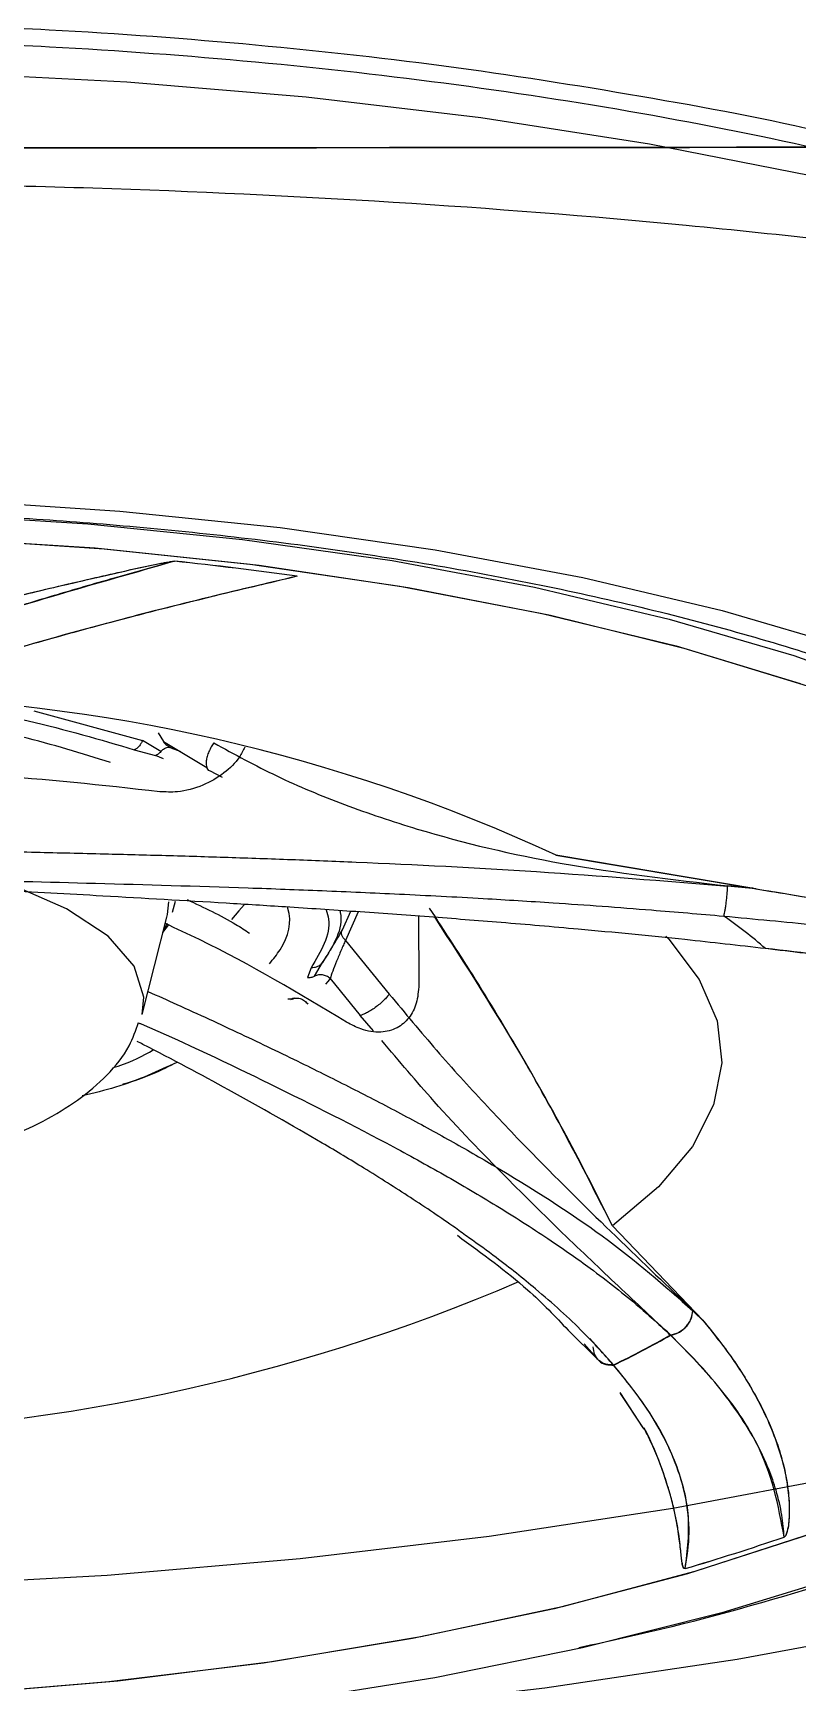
# Model space of a CAD drawing. Header units: inches. Extents: x -1 to 81, y -22 to 129.
# Drawn here: x 63.516 to 64.171, y 72.544 to 73.959 of the extents above; entities that cross this region are included whole.
import ezdxf

# ---------------------------------------------------------------- set-up
doc = ezdxf.new("R2010")
doc.units = ezdxf.units.IN
doc.header["$MEASUREMENT"] = 0
doc.layers.add('1', color=4, linetype='Continuous')

# ---------------------------------------------------------------- blocks, each defined once
blk = doc.blocks.new('2020 HS PILLOW')
at = {"layer": '1', "color": 2}
for points, knots in [([(5.8034, -0.0127), (5.5758, -0.0117), (5.1207, -0.0097), (4.4379, -0.0073), (3.7551, -0.0052), (3.0724, -0.0034), (2.3896, -0.0021), (1.7069, -0.001), (1.0241, -0.0003), (0.3414, 0), (-0.3414, 0), (-1.0241, -0.0003), (-1.7069, -0.001), (-2.3896, -0.0021), (-3.0724, -0.0034), (-3.7551, -0.0052), (-4.4379, -0.0073), (-5.1207, -0.0097), (-5.5758, -0.0117), (-5.8034, -0.0127)], [0, 0, 0, 0, 0.058824, 0.117648, 0.176472, 0.235295, 0.294119, 0.352942, 0.411765, 0.470588, 0.529412, 0.588235, 0.647058, 0.705881, 0.764705, 0.823528, 0.882352, 0.941176, 1, 1, 1, 1]), ([(5.8027, -0.0093), (4.0523, -0.005), (0.1838, 0.0045), (-3.6846, -0.0044), (-5.8027, -0.0093)], [0, 0, 0, 0, 0.452479, 1, 1, 1, 1])]:
    blk.add_open_spline(points, degree=3, knots=knots, dxfattribs=at)
blk = doc.blocks.new('2026 PACE')
at = {"color": 8, "linetype": 'Continuous', "lineweight": 25}
for p, q in [((64.0168, 73.3772), (64.1099, 73.3519)), ((64.1234, 73.3583), (64.1279, 73.351)), ((64.1278, 73.336), (64.1211, 73.3388)), ((64.1378, 73.2136), (64.1354, 73.2043)), ((64.2949, 73.2047), (64.284, 73.1801)), ((64.1311, 73.1946), (64.1281, 73.1894)), ((64.2373, 73.1295), (64.2404, 73.1311)), ((64.3081, 73.1026), (64.2966, 73.1159)), ((64.5141, 72.816), (64.4937, 72.8387))]:
    blk.add_line(p, q, dxfattribs=at)
at = {"color": 8, "linetype": 'Continuous', "lineweight": 25, "flags": 128}
for points in [[(64.6833, 73.8363), (64.5448, 73.8634), (64.4001, 73.886), (64.2504, 73.9038), (64.0966, 73.9168), (63.9401, 73.9247), (63.7821, 73.9277), (63.6236, 73.9256), (63.466, 73.9185), (63.3104, 73.9063), (63.158, 73.8893), (63.01, 73.8676), (62.8674, 73.8412), (62.7315, 73.8105), (62.6032, 73.7755), (62.4835, 73.7367), (62.3732, 73.6943), (62.2734, 73.6486), (62.1846, 73.6), (62.1076, 73.5488), (62.043, 73.4955)], [(62.9812, 73.4806), (63.108, 73.5062), (63.2409, 73.5273), (63.3785, 73.5436), (63.5195, 73.5548), (63.6626, 73.561), (63.8064, 73.5621), (63.9495, 73.558), (64.0905, 73.5487), (64.2281, 73.5345), (64.3609, 73.5153), (64.4877, 73.4915), (64.6072, 73.4632), (64.7184, 73.4307)], [(62.9971, 73.4671), (63.1181, 73.4927), (63.2452, 73.5137), (63.3771, 73.5301), (63.5126, 73.5417), (63.6503, 73.5483), (63.7889, 73.5498), (63.9269, 73.5463), (64.0629, 73.5378), (64.1958, 73.5243), (64.324, 73.5061), (64.4463, 73.4833), (64.5616, 73.456), (64.6687, 73.4247), (64.7665, 73.3895)], [(62.9971, 73.4671), (63.1181, 73.4927), (63.2452, 73.5137), (63.3771, 73.5301), (63.5126, 73.5417), (63.6503, 73.5483), (63.7889, 73.5498), (63.9269, 73.5463), (64.0629, 73.5378), (64.1958, 73.5243), (64.324, 73.5061), (64.4463, 73.4833), (64.5616, 73.456), (64.6687, 73.4247), (64.7665, 73.3895)], [(63.0055, 73.4479), (63.1271, 73.4736), (63.255, 73.4946), (63.3878, 73.5109), (63.5242, 73.5222), (63.6627, 73.5284), (63.8019, 73.5295), (63.9405, 73.5255), (64.0769, 73.5163), (64.2099, 73.5021), (64.3379, 73.4831), (64.4598, 73.4593), (64.5742, 73.4311), (64.68, 73.3988)], [(64.1096, 73.1166), (64.1112, 73.1314), (64.1029, 73.1582), (64.0804, 73.1838), (64.0447, 73.2072), (64.0071, 73.2239)], [(64.197, 73.2109), (64.1927, 73.2055), (64.1862, 73.1983)], [(64.2709, 73.1475), (64.269, 73.1451), (64.267, 73.1428)]]:
    blk.add_lwpolyline(points, dxfattribs=at)
at = {"color": 8, "linetype": 'Continuous', "lineweight": 25}
for points, knots in [([(63.8695, 73.3887), (63.8816, 73.3879), (63.932, 73.3846), (64.0138, 73.3701), (64.0735, 73.3525), (64.1029, 73.3438)], [0, 0, 0, 0, 0.136595, 0.573409, 1, 1, 1, 1]), ([(64.1711, 73.3497), (64.1703, 73.3486), (64.1688, 73.3462), (64.1668, 73.3422), (64.1653, 73.3381), (64.1645, 73.3341), (64.1643, 73.3309), (64.1648, 73.3294), (64.165, 73.3288)], [0, 0, 0, 0, 0.154611, 0.322137, 0.499534, 0.682313, 0.865091, 1, 1, 1, 1]), ([(63.9182, 73.2579), (63.9317, 73.2577), (63.9645, 73.2571), (64.0175, 73.256), (64.0746, 73.2546), (64.1298, 73.2532), (64.1832, 73.2516), (64.2377, 73.2497), (64.3251, 73.2462), (64.4503, 73.24), (64.5572, 73.2313), (64.6119, 73.2268)], [0, 0, 0, 0, 0.064358, 0.156965, 0.246537, 0.324585, 0.402627, 0.480787, 0.559216, 0.774447, 1, 1, 1, 1]), ([(63.9318, 73.2322), (63.9375, 73.2321), (63.9812, 73.2316), (64.0704, 73.2293), (64.1765, 73.2263), (64.2645, 73.223), (64.3317, 73.22), (64.398, 73.2166), (64.4702, 73.2121), (64.5392, 73.2071), (64.588, 73.2029), (64.6086, 73.2011)], [0, 0, 0, 0, 0.028481, 0.220014, 0.417808, 0.510683, 0.606377, 0.70895, 0.793606, 0.912397, 1, 1, 1, 1]), ([(64.2189, 73.1602), (64.2221, 73.1642), (64.2344, 73.1796), (64.2385, 73.1963), (64.2344, 73.2084), (64.2343, 73.2088)], [0, 0, 0, 0, 0.2524317, 0.9775794, 1, 1, 1, 1]), ([(64.2675, 73.2066), (64.2683, 73.2039), (64.273, 73.1873), (64.263, 73.1707), (64.2545, 73.1568)], [0, 0, 0, 0, 0.162615, 1, 1, 1, 1]), ([(64.2792, 73.2058), (64.2793, 73.2053), (64.283, 73.1905), (64.2735, 73.1757), (64.2643, 73.1613)], [0, 0, 0, 0, 0.0334888, 1, 1, 1, 1]), ([(64.1146, 73.1364), (64.1229, 73.1327), (64.1499, 73.1207), (64.1939, 73.1003), (64.2439, 73.0763), (64.2896, 73.0535), (64.3316, 73.0317), (64.3719, 73.0098), (64.4326, 72.9749), (64.51, 72.9257), (64.5576, 72.8839), (64.582, 72.8625)], [0, 0, 0, 0, 0.04157, 0.136433, 0.228186, 0.308135, 0.388078, 0.468142, 0.54848, 0.768954, 1, 1, 1, 1]), ([(64.1064, 73.1096), (64.1072, 73.1092), (64.1468, 73.0923), (64.2213, 73.0565), (64.3084, 73.0127), (64.3724, 72.9772), (64.4177, 72.9504), (64.4585, 72.9242), (64.4989, 72.8958), (64.5334, 72.8687), (64.5541, 72.8496), (64.5629, 72.8415)], [0, 0, 0, 0, 0.003628, 0.20006, 0.402914, 0.498166, 0.596308, 0.701504, 0.788326, 0.910156, 1, 1, 1, 1]), ([(64.0841, 73.0709), (64.0858, 73.0714), (64.1, 73.0757), (64.1102, 73.0813), (64.1192, 73.0863)], [0, 0, 0, 0, 0.119185, 1, 1, 1, 1]), ([(64.5629, 72.8417), (64.5484, 72.8552), (64.5206, 72.8812), (64.4719, 72.9273), (64.4187, 72.9798), (64.3658, 73.0344), (64.33, 73.0767), (64.3151, 73.0944)], [0, 0, 0, 0, 0.21943, 0.422437, 0.610407, 0.836396, 1, 1, 1, 1]), ([(64.1393, 73.0756), (64.1231, 73.068), (64.0996, 73.0569), (64.0681, 73.0492), (64.0583, 73.0468)], [0, 0, 0, 0, 0.692013, 1, 1, 1, 1]), ([(64.5141, 72.8158), (64.5057, 72.8252), (64.4863, 72.8468), (64.4519, 72.8777), (64.4183, 72.9047), (64.3979, 72.9194), (64.39, 72.925)], [0, 0, 0, 0, 0.258976, 0.600336, 0.846981, 1, 1, 1, 1]), ([(64.5016, 72.8196), (64.5016, 72.8196), (64.5029, 72.8178), (64.5073, 72.816), (64.5119, 72.8159), (64.5141, 72.8158)], [0, 0, 0, 0, 0.005764, 0.521514, 1, 1, 1, 1])]:
    blk.add_open_spline(points, degree=3, knots=knots, dxfattribs=at)
at = {"layer": '1', "color": 4, "linetype": 'Continuous', "lineweight": 25}
for p, q in [((64.1029, 73.3438), (64.1211, 73.3388)), ((64.1256, 73.3422), (64.1099, 73.3519)), ((64.1278, 73.3509), (64.1652, 73.3285)), ((64.1679, 73.3256), (64.1784, 73.3203)), ((64.4646, 73.2535), (64.6334, 73.225)), ((64.6362, 73.2245), (64.4646, 73.2535)), ((64.6334, 73.225), (64.612, 73.227)), ((64.6362, 73.2245), (64.6119, 73.2268)), ((64.1096, 73.1166), (64.1308, 73.2001)), ((64.2814, 73.1893), (64.2885, 73.2052)), ((64.3467, 73.201), (64.347, 73.1424)), ((64.1275, 73.1871), (64.1323, 73.1934)), ((64.284, 73.1801), (64.3216, 73.1342)), ((64.2545, 73.1568), (64.2514, 73.1485)), ((64.2575, 73.1496), (64.2643, 73.1613)), ((64.2626, 73.1584), (64.2636, 73.1603)), ((64.2709, 73.1475), (64.2966, 73.1159)), ((64.513, 72.9354), (64.5905, 72.8544)), ((64.5905, 72.8544), (64.582, 72.8627)), ((64.5917, 72.853), (64.582, 72.8625)), ((64.475, 72.8459), (64.5007, 72.8204)), ((64.4889, 72.8342), (64.5017, 72.8195)), ((64.5193, 72.7922), (64.5391, 72.7621)), ((64.5197, 72.7913), (64.5399, 72.7607))]:
    blk.add_line(p, q, dxfattribs=at)
at = {"layer": '1', "color": 3, "linetype": 'Continuous', "lineweight": 25, "flags": 128}
for points in [[(62.0212, 72.9458), (62.1204, 72.8963), (62.2306, 72.8501), (62.351, 72.8074), (62.4809, 72.7686), (62.6193, 72.7339), (62.7653, 72.7036), (62.9179, 72.6778), (63.076, 72.6568), (63.2387, 72.6406), (63.4047, 72.6294), (63.5729, 72.6233), (63.7422, 72.6223), (63.9115, 72.6264), (64.0795, 72.6356), (64.2451, 72.6499), (64.4073, 72.669), (64.5648, 72.693), (64.7166, 72.7216)], [(62.0412, 72.7613), (62.1617, 72.7148), (62.2921, 72.672), (62.4316, 72.6332), (62.5793, 72.5986), (62.7343, 72.5684), (62.8956, 72.543), (63.0622, 72.5223), (63.233, 72.5065), (63.407, 72.4958), (63.5831, 72.4902), (63.7601, 72.4897), (63.9369, 72.4944), (64.1124, 72.5042), (64.2855, 72.5191), (64.4551, 72.5388), (64.6201, 72.5635), (64.7796, 72.5928)]]:
    blk.add_lwpolyline(points, dxfattribs=at)
at = {"layer": '1', "color": 4, "linetype": 'Continuous', "lineweight": 25, "flags": 128}
for points in [[(62.9987, 73.4463), (63.1199, 73.4722), (63.2475, 73.4935), (63.3801, 73.5101), (63.5162, 73.5217), (63.6547, 73.5282), (63.7939, 73.5296), (63.9326, 73.5258), (64.0692, 73.517), (64.2023, 73.5031), (64.3307, 73.4843), (64.4529, 73.4608), (64.5678, 73.4329), (64.6741, 73.4008)], [(64.1356, 73.345), (64.1404, 73.3432), (64.1426, 73.3423)], [(64.1308, 73.2001), (64.1314, 73.2026), (64.1326, 73.2132)], [(64.559, 73.1839), (64.5614, 73.1814), (64.5875, 73.1468), (64.6028, 73.1112), (64.6069, 73.0752), (64.5998, 73.0391), (64.5816, 73.0035), (64.5526, 72.9688), (64.513, 72.9354)], [(64.559, 73.1839), (64.5614, 73.1814), (64.5875, 73.1468), (64.6028, 73.1112), (64.6069, 73.0752), (64.5998, 73.0391), (64.5816, 73.0035), (64.5526, 72.9688), (64.513, 72.9354)], [(64.6887, 72.6728), (64.5837, 72.6386), (64.47, 72.6084), (64.3488, 72.5825), (64.2212, 72.5612), (64.0887, 72.5447), (63.9525, 72.5331), (63.814, 72.5265), (63.6748, 72.5251), (63.5361, 72.5289), (63.3995, 72.5378), (63.2664, 72.5517), (63.138, 72.5705), (63.0158, 72.5939), (62.9009, 72.6219), (62.7946, 72.6539), (62.6979, 72.6899), (62.6119, 72.7292), (62.5373, 72.7717), (62.4751, 72.8167), (62.4338, 72.8552)], [(64.6829, 72.6708), (64.5774, 72.6368), (64.4632, 72.6068), (64.3416, 72.5812), (64.2137, 72.5601), (64.0809, 72.5439), (63.9445, 72.5325), (63.806, 72.5263), (63.6668, 72.5252), (63.5282, 72.5293), (63.3918, 72.5384), (63.2588, 72.5526), (63.1308, 72.5717), (63.0089, 72.5954), (62.8945, 72.6236), (62.7887, 72.6559), (62.6926, 72.692), (62.6072, 72.7316), (62.5334, 72.7742), (62.4719, 72.8194), (62.4341, 72.8549)], [(64.7182, 72.6374), (64.607, 72.6032), (64.4875, 72.5732), (64.3607, 72.5475), (64.2278, 72.5264), (64.0902, 72.5102), (63.9492, 72.4989), (63.8061, 72.4927), (63.6623, 72.4916), (63.5192, 72.4958), (63.3782, 72.505), (63.2406, 72.5192), (63.1078, 72.5384), (62.981, 72.5622), (62.8615, 72.5905), (62.7503, 72.6231), (62.6487, 72.6595), (62.5575, 72.6994), (62.4776, 72.7425), (62.4098, 72.7884), (62.3728, 72.8192)]]:
    blk.add_lwpolyline(points, dxfattribs=at)
at = {"layer": '1', "color": 4, "linetype": 'Continuous', "lineweight": 25}
for centre, radius, start, end in [((63.8023, 70.3324), 3.1908, 82.0684, 83.9715), ((63.8023, 70.3325), 3.1908, 82.0682, 83.9706), ((63.8434, 71.9079), 1.4821, 65.2182, 89.0448), ((64.375, 72.8652), 0.4092, 48.8417, 55.1801), ((63.7941, 74.3763), 1.62, 270.5284, 293.213), ((64.1937, 73.4838), 0.7406, 295.6363, 299.903), ((64.1937, 73.4835), 0.7406, 295.6366, 299.9035), ((64.041, 74.4642), 1.8997, 286.3393, 289.0278), ((64.041, 74.4642), 1.8997, 286.3396, 289.0278)]:
    blk.add_arc(centre, radius, start, end, dxfattribs=at)
for points, knots in [([(64.7118, 73.8689), (64.7105, 73.8693), (64.6593, 73.8825), (64.5484, 73.9032), (64.3814, 73.93), (64.2076, 73.9495), (64.014, 73.9637), (63.8018, 73.9701), (63.5761, 73.9664), (63.3572, 73.9528), (63.1438, 73.9296), (62.9356, 73.8963), (62.7499, 73.8564), (62.6409, 73.8248), (62.5931, 73.811)], [0, 0, 0, 0, 0.002122, 0.083628, 0.165144, 0.244952, 0.324769, 0.426856, 0.52616, 0.62248, 0.718793, 0.818096, 0.920192, 1, 1, 1, 1]), ([(65.4281, 73.5237), (65.428, 73.5239), (65.4077, 73.5504), (65.3423, 73.601), (65.2383, 73.668), (65.1198, 73.7253), (64.9969, 73.7738), (64.8598, 73.8177), (64.7097, 73.8563), (64.5493, 73.889), (64.3813, 73.9152), (64.2078, 73.9349), (64.0141, 73.9491), (63.8019, 73.9555), (63.5762, 73.9518), (63.3573, 73.9381), (63.144, 73.9149), (62.9355, 73.8817), (62.7507, 73.8414), (62.5913, 73.7972), (62.4562, 73.7512), (62.3334, 73.7003), (62.225, 73.6446), (62.1312, 73.5854), (62.0833, 73.5435), (62.0594, 73.5226)], [0, 0, 0, 0, 0.000439, 0.051927, 0.104864, 0.146245, 0.18763, 0.229891, 0.272157, 0.314418, 0.356685, 0.398065, 0.439451, 0.492383, 0.543872, 0.593815, 0.643753, 0.695242, 0.748179, 0.78956, 0.830946, 0.873207, 0.915473, 0.957734, 1, 1, 1, 1]), ([(63.7299, 73.5501), (63.7761, 73.5501), (63.8407, 73.55), (63.9351, 73.5467), (64.0142, 73.5425), (64.107, 73.5353), (64.202, 73.5254), (64.2984, 73.5126), (64.394, 73.4968), (64.4873, 73.4782), (64.577, 73.4569), (64.6621, 73.433), (64.7416, 73.4069), (64.815, 73.3788), (64.8816, 73.3489), (64.941, 73.3176), (64.9929, 73.2853), (65.0371, 73.2522), (65.0737, 73.2185), (65.1026, 73.1846), (65.1244, 73.1502), (65.138, 73.115), (65.1444, 73.0884), (65.1428, 73.073), (65.1425, 73.0699)], [0, 0, 0, 0, 0.0616149, 0.0861322, 0.1267412, 0.1685863, 0.2131476, 0.2592685, 0.3064661, 0.3543488, 0.4026308, 0.4510933, 0.4995652, 0.5479112, 0.5960278, 0.6438449, 0.6913375, 0.7385511, 0.7856497, 0.8329589, 0.8811437, 0.9314783, 0.9862586, 1, 1, 1, 1]), ([(63.7771, 73.4175), (63.7961, 73.4228), (63.8302, 73.4322), (63.8833, 73.4461), (63.9282, 73.4575), (63.9685, 73.4675), (64.0055, 73.4765), (64.0398, 73.4846), (64.068, 73.4911), (64.0947, 73.4972), (64.1154, 73.5018), (64.1306, 73.5048), (64.1352, 73.5055), (64.1367, 73.5056), (64.1372, 73.5056), (64.1374, 73.5056), (64.1375, 73.5056)], [0, 0, 0, 0, 0.193916, 0.349087, 0.476473, 0.576034, 0.677095, 0.769321, 0.839719, 0.888971, 0.967503, 0.990142, 0.996617, 0.998673, 0.999421, 1, 1, 1, 1]), ([(63.7788, 73.418), (63.7876, 73.4204), (63.8064, 73.4257), (63.8357, 73.4336), (63.864, 73.4411), (63.8911, 73.4481), (63.9289, 73.4578), (63.9766, 73.4696), (64.0266, 73.4815), (64.0638, 73.4902), (64.094, 73.4971), (64.1162, 73.502), (64.1312, 73.5049), (64.1353, 73.5055), (64.1367, 73.5056), (64.1371, 73.5056), (64.1373, 73.5056), (64.1374, 73.5056)], [0, 0, 0, 0, 0.092777, 0.19653, 0.28326, 0.353768, 0.437018, 0.608107, 0.745176, 0.828397, 0.891162, 0.970337, 0.990891, 0.996828, 0.99874, 0.999446, 1, 1, 1, 1]), ([(64.1375, 73.5056), (64.0704, 73.4865), (63.9697, 73.4577), (63.8542, 73.4184), (63.8048, 73.399), (63.7801, 73.3893)], [0, 0, 0, 0, 0.499976, 0.75005, 1, 1, 1, 1]), ([(64.1374, 73.5056), (64.1211, 73.5011), (64.0869, 73.4916), (64.0394, 73.4777), (63.9904, 73.463), (63.9409, 73.4474), (63.895, 73.4321), (63.8531, 73.4173), (63.8161, 73.4036), (63.792, 73.3939), (63.7801, 73.3891)], [0, 0, 0, 0, 0.118976, 0.250214, 0.359061, 0.500276, 0.649712, 0.750182, 0.876728, 1, 1, 1, 1]), ([(64.2426, 73.4927), (64.2012, 73.4829), (64.1223, 73.4641), (64.0189, 73.4361), (63.9334, 73.4106), (63.8865, 73.3946), (63.8645, 73.3872)], [0, 0, 0, 0, 0.292679, 0.556946, 0.792739, 1, 1, 1, 1]), ([(64.2426, 73.4927), (64.2153, 73.4863), (64.1604, 73.4733), (64.0864, 73.4543), (64.0197, 73.436), (63.9624, 73.4191), (63.9102, 73.4026), (63.8797, 73.3922), (63.8645, 73.387)], [0, 0, 0, 0, 0.1921981, 0.385617, 0.5466987, 0.7086846, 0.8554555, 1, 1, 1, 1]), ([(64.0824, 73.333), (64.0577, 73.3407), (64.007, 73.3564), (63.9306, 73.3707), (63.8797, 73.3748), (63.8623, 73.3763)], [0, 0, 0, 0, 0.3844519, 0.7899611, 1, 1, 1, 1]), ([(64.1256, 73.3422), (64.1249, 73.3414), (64.1235, 73.3399), (64.1219, 73.3392), (64.1211, 73.3388)], [0, 0, 0, 0, 0.5, 1, 1, 1, 1]), ([(64.1977, 73.3461), (64.1963, 73.3432), (64.1921, 73.3347), (64.1796, 73.3229), (64.1614, 73.3122), (64.1419, 73.307), (64.1297, 73.3076), (64.1247, 73.3078)], [0, 0, 0, 0, 0.110849, 0.324007, 0.559364, 0.81854, 1, 1, 1, 1]), ([(64.1279, 73.351), (64.128, 73.3507), (64.1298, 73.3477), (64.1329, 73.3463), (64.1356, 73.345)], [0, 0, 0, 0, 0.089403, 1, 1, 1, 1]), ([(64.1711, 73.3497), (64.1888, 73.34), (64.2245, 73.3204), (64.2831, 73.2961), (64.3636, 73.269), (64.4736, 73.2429), (64.5643, 73.2325), (64.612, 73.227)], [0, 0, 0, 0, 0.140662, 0.282559, 0.426893, 0.699296, 1, 1, 1, 1]), ([(64.165, 73.3288), (64.165, 73.3285), (64.1652, 73.3275), (64.1662, 73.3263), (64.1673, 73.3258), (64.1679, 73.3256)], [0, 0, 0, 0, 0.116526, 0.575974, 1, 1, 1, 1]), ([(64.1247, 73.3078), (64.0753, 73.3133), (64.0133, 73.3202), (63.9558, 73.3226), (63.9441, 73.3231)], [0, 0, 0, 0, 0.796163, 1, 1, 1, 1]), ([(64.6443, 73.1732), (64.6213, 73.1758), (64.5681, 73.1819), (64.4922, 73.1892), (64.4189, 73.1955), (64.3552, 73.2005), (64.2934, 73.2049), (64.2354, 73.2088), (64.1626, 73.2133), (64.0804, 73.2181), (64.0113, 73.2219), (63.9778, 73.2236), (63.973, 73.2239)], [0, 0, 0, 0, 0.100623, 0.233256, 0.329088, 0.418855, 0.511024, 0.600188, 0.676523, 0.837869, 0.976738, 1, 1, 1, 1]), ([(64.1482, 73.2153), (64.1626, 73.2085), (64.1817, 73.1996), (64.1979, 73.189), (64.2017, 73.1865)], [0, 0, 0, 0, 0.762401, 1, 1, 1, 1]), ([(64.6086, 73.2011), (64.6089, 73.2021), (64.6093, 73.2038), (64.61, 73.2076), (64.6105, 73.2112), (64.611, 73.2151), (64.6115, 73.2204), (64.6118, 73.2243), (64.6119, 73.2268)], [0, 0, 0, 0, 0.234643, 0.36249, 0.494052, 0.626491, 0.756856, 1, 1, 1, 1]), ([(64.6334, 73.225), (64.6458, 73.223), (64.6714, 73.2187), (64.7109, 73.2122), (64.7526, 73.2051), (64.7965, 73.1976), (64.8424, 73.1895), (64.8902, 73.181), (64.9327, 73.1732), (64.9681, 73.1666), (64.995, 73.1616), (65.0228, 73.1562), (65.0444, 73.1518), (65.0586, 73.1486), (65.0622, 73.1476), (65.0631, 73.1472), (65.0634, 73.147), (65.0635, 73.147), (65.0635, 73.1469)], [0, 0, 0, 0, 0.080962, 0.167462, 0.259658, 0.357707, 0.461762, 0.571968, 0.68846, 0.761739, 0.827128, 0.884505, 0.967923, 0.990248, 0.996641, 0.998677, 0.999422, 1, 1, 1, 1]), ([(64.6362, 73.2245), (64.6539, 73.2216), (64.6922, 73.2153), (64.7552, 73.2047), (64.8114, 73.195), (64.8589, 73.1866), (64.8948, 73.1802), (64.9374, 73.1724), (64.98, 73.1645), (65.0203, 73.1567), (65.0455, 73.1516), (65.059, 73.1485), (65.0623, 73.1475), (65.0631, 73.1472), (65.0634, 73.147), (65.0635, 73.147), (65.0635, 73.1469)], [0, 0, 0, 0, 0.116058, 0.252234, 0.419435, 0.496544, 0.580239, 0.670725, 0.798539, 0.889314, 0.969997, 0.9908, 0.996799, 0.998729, 0.999441, 1, 1, 1, 1]), ([(64.513, 72.9354), (64.5001, 72.9612), (64.4765, 73.0083), (64.4369, 73.0787), (64.3979, 73.1439), (64.3695, 73.1876), (64.3562, 73.208)], [0, 0, 0, 0, 0.280171, 0.510932, 0.771964, 1, 1, 1, 1]), ([(64.513, 72.9354), (64.489, 72.9825), (64.4434, 73.0719), (64.3874, 73.1589), (64.3609, 73.2)], [0, 0, 0, 0, 0.526988, 1, 1, 1, 1]), ([(64.6086, 73.2011), (64.6349, 73.1986), (64.6842, 73.194), (64.7628, 73.1858), (64.8365, 73.1774), (64.9029, 73.1692), (64.9593, 73.1617), (65.0114, 73.1545), (65.0467, 73.1494), (65.0635, 73.1469)], [0, 0, 0, 0, 0.164615, 0.309415, 0.499757, 0.641868, 0.74981, 0.881002, 1, 1, 1, 1]), ([(64.285, 73.1101), (64.2442, 73.1346), (64.1946, 73.1645), (64.139, 73.1903), (64.129, 73.1949)], [0, 0, 0, 0, 0.821162, 1, 1, 1, 1]), ([(64.2643, 73.1613), (64.266, 73.1639), (64.2694, 73.1691), (64.2742, 73.1769), (64.2783, 73.1838), (64.2804, 73.1875), (64.2814, 73.1893)], [0, 0, 0, 0, 0.2817719, 0.5596413, 0.7809692, 1, 1, 1, 1]), ([(64.284, 73.1801), (64.2834, 73.1809), (64.282, 73.1824), (64.2809, 73.1849), (64.2805, 73.1873), (64.2811, 73.1887), (64.2814, 73.1893)], [0, 0, 0, 0, 0.237002, 0.489249, 0.747208, 1, 1, 1, 1]), ([(64.284, 73.1801), (64.2834, 73.1789), (64.2823, 73.1763), (64.2803, 73.1718), (64.2783, 73.167), (64.2758, 73.1608), (64.2728, 73.1533), (64.2715, 73.1494), (64.2709, 73.1475)], [0, 0, 0, 0, 0.11979, 0.241831, 0.366128, 0.492276, 0.746516, 1, 1, 1, 1]), ([(65.0837, 73.107), (65.0442, 73.1142), (64.969, 73.128), (64.8533, 73.1461), (64.7461, 73.1611), (64.6767, 73.1695), (64.6443, 73.1734)], [0, 0, 0, 0, 0.292679, 0.556946, 0.792739, 1, 1, 1, 1]), ([(65.0837, 73.107), (65.0579, 73.1118), (65.006, 73.1213), (64.9283, 73.1343), (64.8527, 73.1459), (64.7819, 73.1559), (64.7124, 73.1651), (64.6669, 73.1705), (64.6443, 73.1732)], [0, 0, 0, 0, 0.192911, 0.386635, 0.548014, 0.709749, 0.856107, 1, 1, 1, 1]), ([(64.2514, 73.1485), (64.2525, 73.1484), (64.2546, 73.1484), (64.2566, 73.1492), (64.2575, 73.1496)], [0, 0, 0, 0, 0.5, 1, 1, 1, 1]), ([(64.347, 73.1424), (64.3466, 73.1368), (64.3457, 73.1258), (64.3388, 73.113), (64.3284, 73.1042), (64.3142, 73.1005), (64.2989, 73.1027), (64.2891, 73.1079), (64.285, 73.1101)], [0, 0, 0, 0, 0.15744, 0.31461, 0.47892, 0.660342, 0.860124, 1, 1, 1, 1]), ([(64.2385, 73.1298), (64.2392, 73.1302), (64.2406, 73.131), (64.245, 73.1307), (64.2491, 73.1287), (64.2509, 73.1266), (64.2517, 73.1256)], [0, 0, 0, 0, 0.272477, 0.533593, 0.777164, 1, 1, 1, 1]), ([(64.3216, 73.1342), (64.321, 73.1334), (64.3196, 73.1316), (64.3168, 73.1287), (64.3134, 73.1256), (64.3096, 73.1226), (64.3057, 73.1199), (64.3021, 73.1179), (64.299, 73.1165), (64.2973, 73.1161), (64.2966, 73.1159)], [0, 0, 0, 0, 0.113299, 0.2360628, 0.36606, 0.5000007, 0.6339413, 0.7639382, 0.8867015, 1, 1, 1, 1]), ([(64.3216, 73.1342), (64.3351, 73.1179), (64.3623, 73.0851), (64.4036, 73.0397), (64.4564, 72.9844), (64.521, 72.9212), (64.561, 72.8829), (64.582, 72.8627)], [0, 0, 0, 0, 0.140662, 0.282559, 0.426893, 0.699296, 1, 1, 1, 1]), ([(63.7349, 72.967), (63.7577, 72.9677), (63.7897, 72.9686), (63.8355, 72.9731), (63.8727, 72.9782), (63.9143, 72.9863), (63.9542, 72.9968), (63.9917, 73.0096), (64.0255, 73.0249), (64.0552, 73.0428), (64.0799, 73.064), (64.0983, 73.0861), (64.1042, 73.1031), (64.1066, 73.1099)], [0, 0, 0, 0, 0.132502, 0.18543, 0.272241, 0.360267, 0.452781, 0.547255, 0.643025, 0.739847, 0.837771, 0.934164, 1, 1, 1, 1]), ([(64.39, 72.925), (64.3862, 72.9278), (64.3704, 72.9393), (64.3405, 72.9593), (64.3022, 72.9836), (64.251, 73.0144), (64.1882, 73.0498), (64.1342, 73.079), (64.107, 73.0927), (64.1054, 73.0935)], [0, 0, 0, 0, 0.050751, 0.205067, 0.35435, 0.482156, 0.752292, 0.984796, 1, 1, 1, 1]), ([(64.1395, 73.0755), (64.1257, 73.0686), (64.1118, 73.0617), (64.0929, 73.0567), (64.0927, 73.0566)], [0, 0, 0, 0, 0.987366, 1, 1, 1, 1]), ([(64.4843, 72.5735), (64.5111, 72.5793), (64.5905, 72.5967), (64.7196, 72.6347), (64.8671, 72.6869), (65.0047, 72.7474), (65.1286, 72.8129), (65.241, 72.8843), (65.3398, 72.9575), (65.3982, 73.0112), (65.425, 73.0359)], [0, 0, 0, 0, 0.074674, 0.22167, 0.375888, 0.517536, 0.651609, 0.777807, 0.897737, 1, 1, 1, 1]), ([(64.38, 72.9272), (64.4013, 72.9116), (64.4386, 72.8843), (64.4641, 72.8574), (64.475, 72.8459)], [0, 0, 0, 0, 0.572635, 1, 1, 1, 1]), ([(64.5629, 72.8417), (64.5641, 72.8419), (64.5665, 72.8424), (64.5701, 72.844), (64.5735, 72.8462), (64.5766, 72.8491), (64.579, 72.8524), (64.5813, 72.857), (64.5818, 72.8605), (64.582, 72.8627)], [0, 0, 0, 0, 0.121409, 0.249103, 0.380728, 0.513445, 0.644273, 0.770475, 1, 1, 1, 1]), ([(64.5629, 72.8415), (64.5652, 72.842), (64.5687, 72.8429), (64.5731, 72.8457), (64.5762, 72.8485), (64.5787, 72.8518), (64.5812, 72.8565), (64.5817, 72.8601), (64.582, 72.8625)], [0, 0, 0, 0, 0.234643, 0.36249, 0.494052, 0.626491, 0.756856, 1, 1, 1, 1]), ([(64.5905, 72.8544), (64.5949, 72.849), (64.6041, 72.8378), (64.6166, 72.8207), (64.6285, 72.8024), (64.6395, 72.7831), (64.649, 72.7628), (64.6568, 72.7417), (64.662, 72.721), (64.6646, 72.7027), (64.6649, 72.687), (64.664, 72.6766), (64.6622, 72.6706), (64.6613, 72.669), (64.6608, 72.6685), (64.6606, 72.6684), (64.6604, 72.6683), (64.6604, 72.6683)], [0, 0, 0, 0, 0.076091, 0.159217, 0.249599, 0.347471, 0.453074, 0.566653, 0.688459, 0.798268, 0.884794, 0.967963, 0.990274, 0.996657, 0.998687, 0.999427, 1, 1, 1, 1]), ([(64.5917, 72.853), (64.5997, 72.8429), (64.6174, 72.8207), (64.6363, 72.7899), (64.649, 72.7634), (64.6568, 72.7418), (64.662, 72.7219), (64.6647, 72.7031), (64.6649, 72.6865), (64.664, 72.6762), (64.6622, 72.6705), (64.6613, 72.6689), (64.6608, 72.6685), (64.6606, 72.6683), (64.6604, 72.6683), (64.6604, 72.6683)], [0, 0, 0, 0, 0.145205, 0.32012, 0.464874, 0.56292, 0.670696, 0.798522, 0.889305, 0.969994, 0.990799, 0.996799, 0.998729, 0.999441, 1, 1, 1, 1]), ([(64.5141, 72.816), (64.5118, 72.816), (64.5071, 72.8161), (64.5012, 72.8195), (64.4973, 72.8248), (64.4968, 72.8293), (64.4966, 72.8314)], [0, 0, 0, 0, 0.243747, 0.504295, 0.76245, 1, 1, 1, 1]), ([(64.6604, 72.6683), (64.6554, 72.6952), (64.648, 72.7356), (64.6081, 72.7952), (64.578, 72.8262), (64.5629, 72.8417)], [0, 0, 0, 0, 0.500022, 0.750062, 1, 1, 1, 1]), ([(64.6604, 72.6683), (64.6599, 72.6745), (64.6588, 72.6876), (64.6542, 72.707), (64.6468, 72.7283), (64.6359, 72.7513), (64.6215, 72.7744), (64.6045, 72.797), (64.5864, 72.8183), (64.5706, 72.8339), (64.5629, 72.8415)], [0, 0, 0, 0, 0.118993, 0.250178, 0.358069, 0.500219, 0.652127, 0.750148, 0.877347, 1, 1, 1, 1]), ([(64.5755, 72.6412), (64.5774, 72.6567), (64.5812, 72.6861), (64.5688, 72.732), (64.5471, 72.7748), (64.5246, 72.8029), (64.5141, 72.816)], [0, 0, 0, 0, 0.292679, 0.556946, 0.792739, 1, 1, 1, 1]), ([(64.5755, 72.6412), (64.5771, 72.6513), (64.5802, 72.6715), (64.5767, 72.702), (64.5679, 72.7319), (64.5544, 72.7602), (64.5368, 72.7881), (64.5216, 72.8066), (64.5141, 72.8158)], [0, 0, 0, 0, 0.192209, 0.385632, 0.546718, 0.708701, 0.855465, 1, 1, 1, 1]), ([(64.5755, 72.6412), (64.5754, 72.6412), (64.5754, 72.6412), (64.5753, 72.6412), (64.5752, 72.6411), (64.5751, 72.6412), (64.575, 72.6412), (64.5748, 72.6412), (64.5746, 72.6413), (64.5743, 72.6416), (64.5734, 72.6429), (64.573, 72.6455), (64.5723, 72.6497), (64.5718, 72.6553), (64.571, 72.6624), (64.5699, 72.6715), (64.5682, 72.6818), (64.5657, 72.6935), (64.5622, 72.7068), (64.5554, 72.7278), (64.5483, 72.7464), (64.5412, 72.7602), (64.5402, 72.762)], [0, 0, 0, 0, 0.00039, 0.000734, 0.001051, 0.001368, 0.00171, 0.002097, 0.003059, 0.005908, 0.010125, 0.041277, 0.078884, 0.130058, 0.193323, 0.273694, 0.370944, 0.459509, 0.569304, 0.699908, 0.960389, 1, 1, 1, 1]), ([(64.5755, 72.6412), (64.5754, 72.6412), (64.5753, 72.6412), (64.5752, 72.6411), (64.5751, 72.6412), (64.575, 72.6412), (64.5748, 72.6412), (64.5746, 72.6413), (64.5738, 72.642), (64.5734, 72.6433), (64.5729, 72.6453), (64.5725, 72.6479), (64.5721, 72.6516), (64.5716, 72.6566), (64.5708, 72.6633), (64.5698, 72.6712), (64.5682, 72.6808), (64.566, 72.6919), (64.5628, 72.7046), (64.5567, 72.7239), (64.5498, 72.7425), (64.5425, 72.7571), (64.5408, 72.7605)], [0, 0, 0, 0, 0.000575, 0.001066, 0.001304, 0.001552, 0.002107, 0.00362, 0.005821, 0.022278, 0.040487, 0.064854, 0.095362, 0.144711, 0.205111, 0.276418, 0.358464, 0.455627, 0.561737, 0.676577, 0.924691, 1, 1, 1, 1])]:
    blk.add_open_spline(points, degree=3, knots=knots, dxfattribs=at)
at = {"layer": '1', "color": 3, "linetype": 'Continuous', "lineweight": 25}
blk.add_open_spline([(61.2476, 73.2205), (61.3004, 73.2789), (61.3681, 73.3335), (61.4712, 73.3977), (61.4927, 73.4103), (61.5377, 73.4351), (61.5612, 73.4473), (61.6343, 73.4832), (61.6862, 73.506), (61.851, 73.571), (61.973, 73.61), (62.1412, 73.6535), (62.1756, 73.6619), (62.2462, 73.6783), (62.2821, 73.6862), (62.3911, 73.7088), (62.4658, 73.7226), (62.6957, 73.7604), (62.8568, 73.7806), (63.0687, 73.7999), (63.1113, 73.8035), (63.1967, 73.8098), (63.2395, 73.8127), (63.3684, 73.8203), (63.4548, 73.824), (63.6286, 73.829), (63.7161, 73.8302), (63.848, 73.83), (63.8922, 73.8296), (63.9802, 73.8281), (64.024, 73.827), (64.2412, 73.8201), (64.4108, 73.8095), (64.6176, 73.7897), (64.6587, 73.7854), (64.7403, 73.7761), (64.7806, 73.7712), (64.8996, 73.7554), (64.9764, 73.7437), (65.1255, 73.718), (65.1976, 73.7039), (65.3024, 73.6809), (65.3367, 73.673), (65.4042, 73.6564), (65.4374, 73.6477), (65.5988, 73.6034), (65.7144, 73.5638), (65.8686, 73.4979), (65.9167, 73.4749), (65.984, 73.4386), (66.0055, 73.4262), (66.0465, 73.4012), (66.066, 73.3885), (66.1588, 73.3239), (66.2179, 73.2691), (66.2727, 73.1962), (66.2827, 73.1815), (66.3008, 73.1515), (66.3088, 73.1363), (66.3298, 73.0906), (66.3398, 73.0597), (66.3576, 72.9656), (66.3537, 72.9013), (66.3284, 72.8186), (66.3223, 72.802), (66.3082, 72.7689), (66.3001, 72.7523), (66.273, 72.7028), (66.2511, 72.6699), (66.1996, 72.6044), (66.17, 72.5718), (66.1196, 72.5232), (66.1019, 72.5071), (66.0644, 72.4749), (66.0445, 72.4588), (65.9411, 72.3793), (65.8449, 72.3188), (65.6806, 72.2331), (65.6225, 72.2054), (65.5301, 72.1652), (65.4983, 72.152), (65.4333, 72.1262), (65.4002, 72.1137), (65.2317, 72.0528), (65.0874, 72.0098), (64.8951, 71.9636), (64.856, 71.9547), (64.7766, 71.9378), (64.7362, 71.9297), (64.6137, 71.9067), (64.531, 71.8933), (64.2798, 71.8588), (64.1084, 71.8432), (63.8889, 71.8335), (63.8446, 71.8321), (63.7565, 71.8302), (63.7125, 71.8298), (63.5811, 71.8301), (63.4941, 71.8322), (63.3211, 71.8405), (63.2351, 71.8466), (63.1069, 71.8587), (63.0643, 71.8633), (62.9794, 71.8733), (62.9374, 71.8789), (62.7301, 71.9087), (62.5722, 71.9396), (62.3845, 71.9866), (62.3475, 71.9964), (62.2744, 72.0169), (62.2382, 72.0276), (62.1325, 72.0606), (62.0651, 72.0839), (61.8722, 72.1575), (61.7557, 72.2114), (61.6253, 72.2843), (61.6002, 72.2991), (61.5519, 72.329), (61.5286, 72.3441), (61.4618, 72.3898), (61.421, 72.4208), (61.3468, 72.4841), (61.3134, 72.5162), (61.2688, 72.5651), (61.2549, 72.5816), (61.229, 72.6147), (61.2171, 72.6312), (61.1627, 72.7138), (61.1353, 72.7797), (61.118, 72.8779), (61.1162, 72.9106), (61.1209, 72.9756), (61.1273, 73.0076), (61.1584, 73.1017), (61.1948, 73.1622), (61.2476, 73.2205)], degree=3, knots=[0, 0, 0, 0, 0.03125, 0.03125, 0.039062, 0.039062, 0.046875, 0.046875, 0.0625, 0.0625, 0.09375, 0.09375, 0.101562, 0.101562, 0.109375, 0.109375, 0.125, 0.125, 0.15625, 0.15625, 0.164062, 0.164062, 0.171875, 0.171875, 0.1875, 0.1875, 0.203125, 0.203125, 0.210937, 0.210937, 0.21875, 0.21875, 0.25, 0.25, 0.257812, 0.257812, 0.265625, 0.265625, 0.28125, 0.28125, 0.296875, 0.296875, 0.304687, 0.304687, 0.3125, 0.3125, 0.34375, 0.34375, 0.359375, 0.359375, 0.367187, 0.367187, 0.375, 0.375, 0.40625, 0.40625, 0.414062, 0.414062, 0.421875, 0.421875, 0.4375, 0.4375, 0.46875, 0.46875, 0.476562, 0.476562, 0.484375, 0.484375, 0.5, 0.5, 0.515625, 0.515625, 0.523437, 0.523437, 0.53125, 0.53125, 0.5625, 0.5625, 0.578125, 0.578125, 0.585937, 0.585937, 0.59375, 0.59375, 0.625, 0.625, 0.632812, 0.632812, 0.640625, 0.640625, 0.65625, 0.65625, 0.6875, 0.6875, 0.695312, 0.695312, 0.703125, 0.703125, 0.71875, 0.71875, 0.734375, 0.734375, 0.742187, 0.742187, 0.75, 0.75, 0.78125, 0.78125, 0.789062, 0.789062, 0.796875, 0.796875, 0.8125, 0.8125, 0.84375, 0.84375, 0.851562, 0.851562, 0.859375, 0.859375, 0.875, 0.875, 0.890625, 0.890625, 0.898437, 0.898437, 0.90625, 0.90625, 0.9375, 0.9375, 0.953125, 0.953125, 0.96875, 0.96875, 1, 1, 1, 1], dxfattribs=at)
at = {"layer": '1', "color": 4, "linetype": 'Continuous', "lineweight": 25}
for points in [[(64.1099, 73.3519), (64.1095, 73.3509), (64.1087, 73.3491), (64.107, 73.3467), (64.105, 73.3448), (64.1036, 73.3441), (64.1029, 73.3438)], [(64.1256, 73.3422), (64.1264, 73.343), (64.128, 73.3446), (64.1307, 73.3459), (64.1334, 73.3461), (64.1349, 73.3454), (64.1356, 73.345)], [(64.2643, 73.1613), (64.2638, 73.1606), (64.2626, 73.1592), (64.2602, 73.1577), (64.2575, 73.1568), (64.2555, 73.1568), (64.2545, 73.1568)], [(64.2709, 73.1475), (64.2699, 73.1483), (64.2679, 73.1498), (64.2643, 73.1508), (64.2607, 73.1509), (64.2586, 73.15), (64.2575, 73.1496)], [(64.2345, 73.1302), (64.2355, 73.1301), (64.2376, 73.13), (64.2394, 73.1307), (64.2404, 73.1311)]]:
    blk.add_open_spline(points, degree=3, dxfattribs=at)
at = {"layer": '1', "color": 3, "rotation": 180}
blk.add_blockref('2020 HS PILLOW', (63.235, 73.8601), dxfattribs=at)

msp = doc.modelspace()

# ---------------------------------------------------------------- block references
msp.add_blockref('2026 PACE', (-0.5, 0))

doc.saveas('drawing.dxf')
